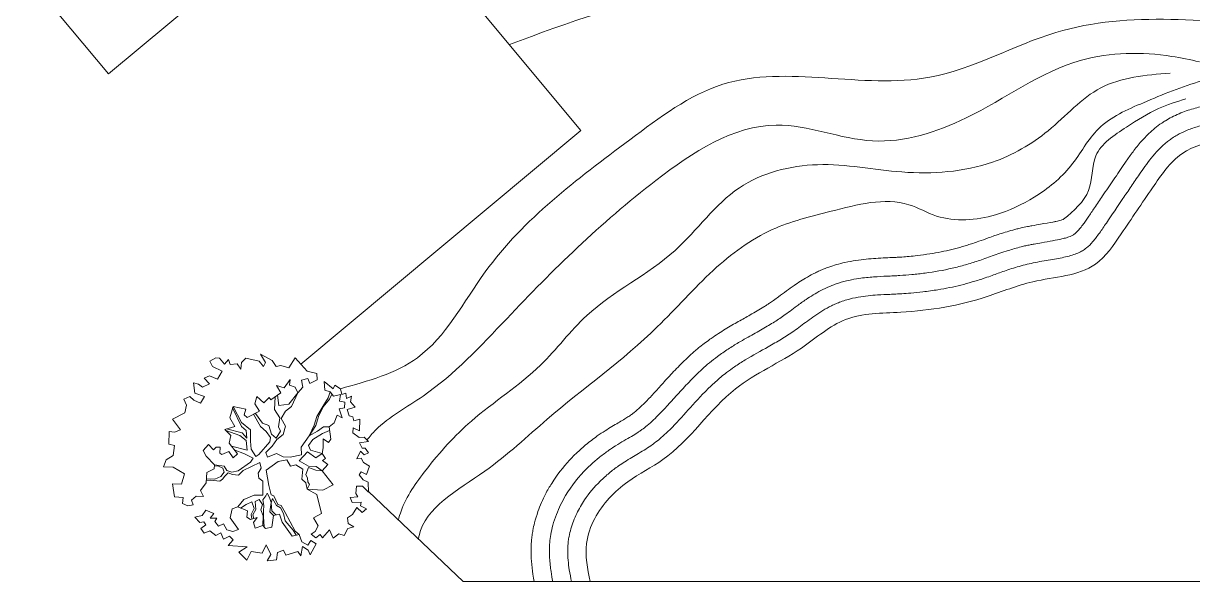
# Model space of a CAD drawing. Header units: inches. Extents: x 0 to 4169, y -2 to 2776.
# Drawn here: x 566 to 1699, y 780 to 1321 of the extents above; entities that cross this region are included whole.
import ezdxf

# ---------------------------------------------------------------- set-up
doc = ezdxf.new("R2010")
doc.units = ezdxf.units.IN
doc.header["$MEASUREMENT"] = 0
doc.layers.add('ceco.net 442 Smith House site plan', color=9, linetype='Continuous', lineweight=15)

msp = doc.modelspace()

# ---------------------------------------------------------------- linework, layer by layer
at = {"layer": 'ceco.net 442 Smith House site plan'}
for p, q in [((892, 1474.7), (649, 1272.1)), ((1106.6, 1217.2), (892, 1474.7)), ((566.3, 1371.3), (649, 1272.1)), ((1106.6, 1217.2), (835.2, 990.9)), ((752.9, 997), (747, 993.7)), ((756.4, 996.7), (752.9, 997)), ((796, 1000.7), (800.9, 992.4)), ((807.3, 994.5), (796, 1000.7)), ((829.8, 996.9), (823.6, 987.2)), ((841.4, 984.1), (829.8, 996.9)), ((747, 993.7), (749.7, 988.6)), ((749.7, 988.6), (759.1, 984.2)), ((761.2, 990.9), (756.4, 996.7)), ((765.2, 995.4), (761.2, 990.9)), ((766.8, 990.6), (765.2, 995.4)), ((773.5, 991.3), (766.8, 990.6)), ((777.1, 986.1), (773.5, 991.3)), ((777.9, 992.5), (777.1, 986.1)), ((781.8, 996.6), (777.9, 992.5)), ((795, 993.6), (781.8, 996.6)), ((799.2, 988.6), (795, 993.6)), ((800.9, 992.4), (799.2, 988.6)), ((811.4, 988.6), (807.3, 994.5)), ((815.8, 989.7), (811.4, 988.6)), ((823.6, 987.2), (815.8, 989.7)), ((746.8, 979.7), (741.5, 977.3)), ((741.5, 977.3), (746.8, 971.9)), ((754.6, 976.3), (746.8, 979.7)), ((759.1, 984.2), (754.6, 976.3)), ((819.2, 968), (824.8, 976)), ((824.8, 976), (824.1, 970.5)), ((835.9, 975.4), (842.1, 976.9)), ((837.1, 968.6), (835.9, 975.4)), ((850.7, 981.7), (841.4, 984.1)), ((842.1, 976.9), (844.1, 972)), ((844.1, 972), (851.1, 975.8)), ((851.1, 975.8), (850.7, 981.7)), ((858.4, 965.6), (857.9, 974.1)), ((857.9, 974.1), (866.4, 966.9)), ((731.3, 972.9), (732.6, 962.9)), ((736.1, 971.5), (731.3, 972.9)), ((732.6, 962.9), (741.9, 959.6)), ((740, 968.7), (736.1, 971.5)), ((746.8, 971.9), (740, 968.7)), ((806.1, 956.3), (815.8, 963.2)), ((811.6, 970.3), (819.2, 968)), ((815.8, 963.2), (811.6, 970.3)), ((832.3, 963), (823.5, 952)), ((824.1, 970.5), (829.7, 968.6)), ((826.2, 949.8), (832.3, 963)), ((829.7, 968.6), (832.3, 963)), ((832.3, 963), (837.1, 968.6)), ((863.7, 964.2), (858.4, 965.6)), ((861.8, 958.1), (863.7, 964.2)), ((867, 959.7), (863.7, 964.2)), ((866.4, 966.9), (868.2, 970.5)), ((868.2, 970.5), (873.5, 967.1)), ((873.5, 967.1), (875, 961.4)), ((875, 961.4), (878.7, 962.8)), ((878.7, 962.8), (879.4, 957.7)), ((727.6, 959.6), (721.8, 956.8)), ((721.8, 956.8), (724.4, 951.2)), ((731.5, 955.9), (727.6, 959.6)), ((738, 953.1), (731.5, 955.9)), ((741.9, 959.6), (738, 953.1)), ((790.8, 952.5), (792.7, 959.5)), ((795.2, 945.2), (790.8, 952.5)), ((792.7, 959.5), (799.3, 953.5)), ((799.3, 953.5), (804.7, 958.4)), ((804.7, 958.4), (806.1, 956.3)), ((810.2, 959.2), (809.7, 947)), ((813.8, 950.9), (812.5, 960.8)), ((823.5, 952), (813.8, 950.9)), ((856.5, 949.7), (861.8, 958.1)), ((863, 957.1), (856.7, 949.4)), ((865.4, 961.9), (863, 957.1)), ((873.7, 961.5), (867, 959.7)), ((872.6, 954.9), (873.7, 961.5)), ((877.9, 954), (872.6, 954.9)), ((877.4, 948.7), (877.9, 954)), ((879.4, 957.7), (884.2, 959.7)), ((884.2, 959.7), (883.3, 954.4)), ((883.3, 954.4), (887.7, 949.1)), ((722.8, 943.7), (710.9, 937.5)), ((724.4, 951.2), (722.8, 943.7)), ((766.3, 938.7), (769.6, 950)), ((769.1, 948.4), (777.6, 930.5)), ((777.8, 934.3), (769.6, 950)), ((769.6, 950), (781.8, 947.1)), ((781.8, 947.1), (780.2, 941.7)), ((780.2, 941.7), (783.1, 939.2)), ((783.1, 939.2), (795.2, 945.2)), ((789.4, 942.3), (796.1, 930.4)), ((798, 933.6), (791.2, 943.2)), ((809.7, 947), (815, 938.7)), ((816.2, 938.2), (820.5, 945.4)), ((820.5, 945.4), (826.2, 949.8)), ((848.2, 931.7), (850.6, 940.2)), ((850.6, 940.2), (856.5, 949.7)), ((856.7, 949.4), (852.3, 940)), ((867.6, 934), (870.3, 941.5)), ((870.3, 941.5), (875.4, 938.8)), ((872.2, 947.6), (877.4, 948.7)), ((875.4, 938.8), (872.2, 947.6)), ((887.7, 949.1), (880.2, 946.9)), ((880.2, 946.9), (881.9, 940.9)), ((881.9, 940.9), (885.5, 939.9)), ((710.9, 937.5), (718.7, 927.2)), ((761.5, 927.7), (771.4, 930.6)), ((771.4, 930.6), (766.3, 938.7)), ((777.6, 930.5), (782.4, 926.7)), ((786.5, 927.3), (777.8, 934.3)), ((796.1, 930.4), (801.7, 925.7)), ((804.3, 931.4), (798, 933.6)), ((806.8, 923), (804.3, 931.4)), ((815, 938.7), (813.5, 930.2)), ((813.5, 930.2), (815.4, 926)), ((820.5, 930.7), (816.2, 938.2)), ((818, 922.8), (820.5, 930.7)), ((843.3, 921.4), (848.2, 931.7)), ((849.7, 931.3), (843.3, 921.4)), ((852.3, 940), (849.7, 931.3)), ((857.2, 930.2), (851.5, 925.8)), ((862.6, 930.2), (857.2, 930.2)), ((862.6, 930.2), (867.6, 934)), ((864.4, 918.2), (862.6, 930.2)), ((885.5, 939.9), (886.5, 935.8)), ((885.9, 929.2), (885.5, 924.3)), ((891.9, 926.4), (885.9, 929.2)), ((886.5, 935.8), (892.3, 937.7)), ((892.3, 937.7), (891.9, 926.4)), ((707.8, 925.5), (707.2, 913.5)), ((712.7, 925), (707.8, 925.5)), ((718.7, 927.2), (712.7, 925)), ((767.3, 921.9), (761.5, 927.7)), ((762.7, 926.6), (776.2, 921.9)), ((778.4, 924.2), (763.2, 928.2)), ((765.7, 914.4), (767.3, 921.9)), ((776.2, 921.9), (782.4, 916.9)), ((782.9, 919.3), (778.4, 924.2)), ((782.4, 926.7), (782.9, 919.3)), ((786.4, 916.1), (786.5, 927.3)), ((801.7, 925.7), (805.7, 919.9)), ((805.7, 919.9), (805.3, 915.5)), ((811.4, 919), (806.8, 923)), ((807.4, 911.5), (811.9, 917.8)), ((815.4, 926), (811.4, 919)), ((811.9, 917.8), (818, 922.8)), ((843.3, 921.4), (835.6, 910.5)), ((842.6, 911.9), (846.7, 917.8)), ((851.5, 925.8), (843.3, 921.4)), ((846.7, 917.8), (856.2, 923.6)), ((856.2, 923.6), (863.1, 926.7)), ((856.8, 918.4), (861.9, 914.9)), ((857, 909.9), (856.8, 918.4)), ((861.9, 914.9), (864.4, 918.2)), ((885.5, 924.3), (891.7, 919.7)), ((891.7, 919.7), (896.7, 920.2)), ((896.7, 920.2), (900.8, 915.8)), ((707.2, 913.5), (712.8, 912.1)), ((712.8, 912.1), (711.5, 902.4)), ((740.7, 907.1), (745.9, 913.1)), ((743.6, 901.7), (740.7, 907.1)), ((745.9, 913.1), (750.6, 908)), ((750.6, 908), (753.1, 910.4)), ((753.1, 910.4), (757.1, 910.5)), ((757.1, 910.5), (756.8, 904.5)), ((758.6, 903.2), (765.4, 906.4)), ((765.4, 906.4), (769.7, 900.2)), ((773.9, 904.1), (765.7, 914.4)), ((783.3, 907.5), (768, 911.5)), ((770.8, 908), (780.8, 904.1)), ((782.4, 916.9), (783.3, 907.5)), ((787, 908.5), (786.4, 916.1)), ((791.7, 901.4), (787, 908.5)), ((805.3, 915.5), (794.6, 903.3)), ((801.2, 905.2), (807.4, 911.5)), ((835.6, 910.5), (835.8, 902.9)), ((844.7, 907.5), (842.6, 911.9)), ((856, 904.2), (844.7, 907.5)), ((856, 904.2), (857, 909.9)), ((893, 906.5), (889.4, 899)), ((900.8, 915.8), (892, 914.6)), ((892, 914.6), (894.6, 909.4)), ((896.7, 903), (893, 906.5)), ((894.6, 909.4), (897.7, 909.6)), ((897.7, 909.6), (900.7, 905.1)), ((704.9, 898.1), (702.3, 891.4)), ((711.5, 902.4), (704.9, 898.1)), ((751.7, 893.4), (743.6, 901.7)), ((756.8, 904.5), (758.6, 903.2)), ((769.7, 900.2), (773.9, 904.1)), ((786.5, 895.8), (774.6, 887.5)), ((779.3, 887.8), (795.4, 895.5)), ((780.8, 904.1), (788.9, 899.8)), ((788.9, 899.8), (786.5, 895.8)), ((794.6, 903.3), (791.7, 901.4)), ((795.4, 895.5), (796.9, 890.2)), ((803, 900.6), (801.2, 905.2)), ((813.2, 896.7), (801.5, 888.2)), ((811.8, 904.2), (803, 900.6)), ((818.2, 901), (811.8, 904.2)), ((821.8, 898.2), (813.2, 896.7)), ((824.9, 900.8), (818.2, 901)), ((825.2, 892.1), (821.8, 898.2)), ((835.8, 902.9), (824.9, 900.8)), ((833.5, 897.3), (841.6, 905.8)), ((842.8, 892), (833.5, 897.3)), ((841.6, 905.8), (849.6, 900.1)), ((849.6, 900.1), (856, 904.2)), ((859.1, 899.5), (856, 904.2)), ((856.3, 897.5), (859.1, 899.5)), ((861.5, 893.7), (856.3, 897.5)), ((889.4, 899), (893.7, 899.7)), ((893.7, 899.7), (895.8, 895.7)), ((895.8, 895.7), (901.7, 892.1)), ((900.7, 905.1), (896.7, 903)), ((702.3, 891.4), (711.6, 891)), ((711.6, 891), (722.6, 884.6)), ((722.6, 884.6), (719.5, 874.7)), ((743.4, 875.8), (744.1, 885.8)), ((744.1, 885.8), (751.4, 889.4)), ((751.4, 889.4), (751.7, 893.4)), ((751.6, 892.1), (754.7, 892.2)), ((761, 892.1), (751.7, 893.4)), ((754.7, 892.2), (759.7, 890.2)), ((761.1, 886.1), (757.6, 881.9)), ((759.7, 890.2), (761.1, 886.1)), ((763.7, 887.8), (761, 892.1)), ((761.7, 882.4), (764.9, 885.5)), ((768.3, 886.3), (763.7, 887.8)), ((764.9, 885.5), (769.1, 883.8)), ((774.6, 887.5), (768.3, 886.3)), ((769.1, 883.8), (774.9, 883.3)), ((774.9, 883.3), (779.3, 887.8)), ((796.9, 890.2), (794, 885.3)), ((794, 885.3), (794.5, 880.4)), ((801.5, 888.2), (804.3, 873.4)), ((830.3, 893.4), (825.2, 892.1)), ((837.2, 889), (830.3, 893.4)), ((836.3, 879.3), (837.2, 889)), ((840.1, 884), (842.7, 890.7)), ((841.8, 880.5), (840.1, 884)), ((842.7, 890.7), (849.8, 888.1)), ((850, 891.8), (842.8, 892)), ((849.8, 888.1), (856, 887.5)), ((856, 887.5), (850, 891.8)), ((856, 887.5), (861.5, 893.7)), ((866.4, 874.1), (856, 887.5)), ((893.6, 886.5), (891.6, 883.6)), ((891.6, 883.6), (895.6, 878.8)), ((898.8, 883.8), (893.6, 886.5)), ((901.7, 892.1), (898.8, 883.8)), ((711, 875), (713, 862.3)), ((719.5, 874.7), (711, 875)), ((738.1, 868.5), (743.4, 875.8)), ((743.6, 878.1), (748.2, 878.5)), ((751.8, 879.5), (743.7, 879.6)), ((748.2, 878.5), (753.7, 877.8)), ((757.6, 881.9), (751.8, 879.5)), ((753.7, 877.8), (756.8, 877.5)), ((756.8, 877.5), (759.2, 879.5)), ((759.2, 879.5), (761.7, 882.4)), ((794.5, 880.4), (798.5, 877.5)), ((798.5, 877.5), (798.4, 864)), ((804.3, 873.4), (806.4, 864.1)), ((840, 875.8), (836.3, 879.3)), ((841.5, 869.6), (840, 875.8)), ((841.5, 869.6), (843.7, 874.3)), ((842.1, 876.7), (841.8, 880.5)), ((843.7, 874.3), (842.1, 876.7)), ((856.6, 868.7), (866.4, 874.1)), ((889.3, 872.7), (888.6, 865.6)), ((895.1, 872.6), (889.3, 872.7)), ((900.8, 866.7), (895.1, 872.6)), ((895.6, 878.8), (900.3, 876.6)), ((900.3, 876.6), (900.8, 866.7)), ((713, 862.3), (721.2, 861.8)), ((721.2, 861.8), (720.7, 856)), ((729.2, 859.1), (733.8, 862.9)), ((733.8, 862.9), (740.9, 862.7)), ((740.9, 862.7), (738.1, 868.5)), ((790.1, 864), (779.9, 859.6)), ((798.4, 864), (790.1, 864)), ((798.4, 859.5), (801.4, 863.2)), ((801.4, 863.2), (802.5, 865.8)), ((802.5, 865.8), (804.8, 861.6)), ((804.8, 861.6), (806.4, 856.8)), ((806.4, 864.1), (809, 863.4)), ((809, 863.4), (812.9, 854.8)), ((841.5, 869.6), (856.6, 868.7)), ((850.6, 864.6), (841.5, 869.6)), ((855.4, 846.1), (850.6, 864.6)), ((890.6, 862.3), (882.9, 861.6)), ((882.9, 861.6), (884.9, 856.8)), ((888.6, 865.6), (890.6, 862.3)), ((992.5, 780.2), (900.7, 867.5)), ((720.7, 856), (725.6, 853.6)), ((725.6, 853.6), (730.8, 854.7)), ((730.8, 854.7), (729.2, 859.1)), ((766.7, 842.1), (768.6, 850.6)), ((768.6, 850.6), (774.3, 852.5)), ((779.9, 859.6), (774.3, 852.5)), ((774.3, 852.5), (783.4, 848.6)), ((776.9, 851.4), (782.2, 854.9)), ((782.2, 854.9), (787.7, 857.6)), ((790, 850.9), (787.1, 845.1)), ((787.7, 857.6), (790, 850.9)), ((788.6, 844.8), (791.5, 850.1)), ((790.9, 857.7), (794.9, 859.8)), ((791.5, 850.1), (790.9, 857.7)), ((794.9, 859.8), (798.2, 854.8)), ((798.2, 854.8), (796.6, 849.8)), ((796.6, 849.8), (798.8, 843.8)), ((799.5, 853.8), (798.4, 859.5)), ((799, 848.9), (799.5, 853.8)), ((806.4, 856.8), (805.2, 847.9)), ((806.6, 856.5), (807.7, 860.7)), ((807, 848.7), (806.6, 856.5)), ((807.7, 860.7), (811.7, 853.8)), ((811.7, 853.8), (815.5, 851.7)), ((812.9, 854.8), (816.2, 853.9)), ((815.5, 851.7), (818.4, 846.3)), ((816.2, 853.9), (820.2, 847)), ((884.9, 856.8), (893.7, 857.1)), ((889.6, 852.1), (885.2, 845.2)), ((894.5, 847.2), (889.6, 852.1)), ((893.7, 857.1), (892.9, 853.6)), ((892.9, 853.6), (898.9, 850.8)), ((898.9, 850.8), (894.5, 847.2)), ((732.6, 842.7), (739.7, 844.1)), ((737.3, 837.6), (732.6, 842.7)), ((739.7, 844.1), (743.1, 849.3)), ((743.1, 849.3), (751, 846.2)), ((751, 846.2), (747.5, 841.6)), ((747.5, 841.6), (754, 841.7)), ((754, 841.7), (751.9, 838.3)), ((751.9, 838.3), (755.5, 833.9)), ((775, 830.6), (766.7, 842.1)), ((783.4, 848.6), (783, 842.6)), ((783, 842.6), (786.4, 840.5)), ((786.4, 840.5), (792.8, 842.2)), ((787.1, 845.1), (787.9, 840.9)), ((789.7, 841.3), (788.6, 844.8)), ((792.8, 842.2), (789.3, 837.6)), ((798.8, 843.8), (798.4, 834.5)), ((799.1, 842.9), (799, 848.9)), ((799.7, 833.1), (799.1, 842.9)), ((805.2, 847.9), (808.6, 844.3)), ((810.9, 844.8), (807, 848.7)), ((807.1, 832.8), (808.6, 844.3)), ((808.6, 844.3), (814.5, 845.5)), ((814.5, 845.5), (817.2, 837.9)), ((818.4, 846.3), (820.2, 839.2)), ((820.2, 847), (824.8, 838.1)), ((820.2, 839.2), (827.9, 830)), ((847.4, 841.9), (855.4, 846.1)), ((851.9, 834.1), (847.4, 841.9)), ((885.2, 845.2), (880.5, 842)), ((880.5, 842), (881.1, 836.4)), ((741.4, 838.1), (737.3, 837.6)), ((738.3, 831.5), (743.3, 835.3)), ((741.5, 827.2), (738.3, 831.5)), ((743.3, 835.3), (741.4, 838.1)), ((747, 829.3), (741.5, 827.2)), ((752.9, 824.8), (747, 829.3)), ((757.6, 827.5), (752.9, 824.8)), ((755.5, 833.9), (760.2, 836.2)), ((760.4, 821.2), (757.6, 827.5)), ((760.2, 836.2), (763.4, 830.3)), ((763.4, 830.3), (769.3, 828.7)), ((769.3, 828.7), (775, 830.6)), ((789.3, 837.6), (791, 832)), ((791, 832), (798.4, 834.5)), ((798.4, 834.5), (801, 831.8)), ((801, 831.8), (807.1, 832.8)), ((817.2, 837.9), (826.9, 824.3)), ((824.8, 838.1), (829.8, 829.2)), ((827.9, 830), (830.7, 825.2)), ((829.8, 829.2), (833.5, 825.7)), ((845.1, 826), (849.1, 828.6)), ((849.1, 828.6), (851.9, 834.1)), ((863.1, 830.4), (856.2, 822.6)), ((866.6, 822.3), (863.1, 830.4)), ((880.9, 831.7), (877.3, 824.7)), ((886.6, 833.2), (880.9, 831.7)), ((881.1, 836.4), (886.6, 833.2)), ((766, 824.3), (760.4, 821.2)), ((764.9, 815.2), (769.7, 820.8)), ((769.7, 820.8), (766, 824.3)), ((801.8, 815.7), (797.7, 807.8)), ((806.3, 806.4), (801.8, 815.7)), ((826.9, 824.3), (833.5, 825.7)), ((833.5, 825.7), (836.2, 818.6)), ((836.2, 818.6), (842.1, 815.4)), ((842.1, 815.4), (844.8, 820)), ((850.1, 816.7), (844.4, 806.2)), ((844.8, 820), (850.1, 816.7)), ((849.7, 822.5), (845.1, 826)), ((853.8, 825.9), (849.7, 822.5)), ((856.2, 822.6), (853.8, 825.9)), ((872.1, 826.5), (866.6, 822.3)), ((877.3, 824.7), (872.1, 826.5)), ((783.1, 814), (764.9, 815.2)), ((775.3, 808.7), (783.1, 814)), ((783, 800.9), (775.3, 808.7)), ((787.2, 809.2), (783, 800.9)), ((797.7, 807.8), (787.2, 809.2)), ((802.6, 800.4), (806.3, 806.4)), ((812.7, 808.4), (811.8, 801.2)), ((818.5, 810.8), (812.7, 808.4)), ((820.7, 805.7), (818.5, 810.8)), ((832.4, 809.3), (820.7, 805.7)), ((835.2, 805.1), (832.4, 809.3)), ((836.9, 814.3), (835.2, 805.1)), ((842.4, 810.7), (836.9, 814.3)), ((844.4, 806.2), (842.4, 810.7)), ((811.8, 801.2), (802.6, 800.4)), ((992.5, 780.2), (2103.3, 780.2))]:
    msp.add_line(p, q, dxfattribs=at)
for points in [[(1037.3, 1300.4), (1212.7, 1348.9), (1336.5, 1365), (1369.7, 1383.2)], [(2103.3, 1318.2), (1793.2, 1317.4), (1566.6, 1312.2), (1444.6, 1268.9), (1244, 1262), (1154, 1208.3), (1013.9, 1080.2), (948.2, 997.1), (873.5, 967.1)], [(2103.3, 1210.3), (1730.6, 1209), (1688.7, 1194.7), (1660.2, 1161.7), (1629.9, 1117.1), (1604.9, 1087.7), (1544.3, 1070.7), (1500.1, 1056.4), (1416.3, 1041.2), (1362.9, 1034.1), (1320.1, 1006.4), (1256.4, 967.1), (1186, 898.4), (1152.1, 877), (1120, 841.3), (1112, 817.2), (1115.5, 780.2)]]:
    msp.add_spline(points, degree=3, dxfattribs=at)
for points, knots in [([(1705.7, 1283.8), (1696.8, 1285.7), (1659.5, 1293.9), (1575.4, 1292.3), (1492.7, 1228.8), (1388.6, 1195.4), (1283.7, 1241.4), (1153.9, 1156.1), (1054.4, 1057.3), (971.4, 966.9), (916.9, 938.1), (901.9, 920.8), (899.3, 917.4)], [0, 0, 0, 0, 195.254538, 822.363316, 1715.409024, 2382.486916, 3058.774364, 3976.597213, 5386.059056, 6176.000149, 6579.893828, 6672.631472, 6672.631472, 6672.631472, 6672.631472]), ([(2103.3, 1263.9), (2058.8, 1263), (1927.7, 1260.3), (1769.2, 1293.4), (1654.9, 1245.8), (1605.4, 1224.3), (1583.3, 1180.3), (1548, 1152.1), (1504.3, 1131.3), (1458.8, 1127.6), (1410.8, 1155.5), (1353.2, 1139.7), (1287.5, 1124), (1230.7, 1081.7), (1168.8, 1009.8), (1086.4, 951.5), (1015.7, 883.7), (954.2, 851.3), (949.3, 822.6), (949.2, 821.4)], [0, 0, 0, 0, 37.809469, 111.34716, 128.333106, 142.465024, 155.117097, 168.244513, 179.910489, 195.951268, 204.108644, 225.42043, 242.201636, 261.753928, 283.491949, 322.659078, 344.831557, 369.921486, 370.940169, 370.940169, 370.940169, 370.940169]), ([(1677.2, 1272.9), (1653.5, 1270.9), (1607, 1266.9), (1562.3, 1214.8), (1498.8, 1178.5), (1418.8, 1172.8), (1337.8, 1190.6), (1251.5, 1168.6), (1198.7, 1089.8), (1117.5, 1052.3), (1065.8, 981.6), (1003.5, 943), (959.5, 894.1), (935.8, 860.5), (930.5, 842.8), (929.7, 839.9)], [0, 0, 0, 0, 490.267296, 960.992226, 1403.151544, 2034.626923, 2621.124529, 3186.358375, 3808.06065, 4569.890069, 5038.439935, 5655.36703, 6115.84836, 6450.634107, 6515.375557, 6515.375557, 6515.375557, 6515.375557]), ([(2103.3, 1243.4), (2043.2, 1246.6), (2018.6, 1248.9), (1953.7, 1254.2), (1913, 1256.6), (1830.3, 1256.5), (1788.3, 1254.1), (1740.6, 1246.8), (1735.4, 1245.9), (1728.4, 1244.7), (1726.6, 1244.4), (1722.8, 1243.7), (1720.8, 1243.3), (1716.9, 1242.5), (1714.8, 1242.1), (1710.7, 1241.2), (1708.6, 1240.7), (1702.1, 1239.1), (1697.6, 1237.8), (1688.4, 1234.6), (1683.7, 1232.6), (1676.9, 1229.1), (1674.8, 1228), (1671.6, 1226), (1670.4, 1225.2), (1666.9, 1222.9), (1664.7, 1221.2), (1660.6, 1217.8), (1658.6, 1216.1), (1653.3, 1211), (1650.1, 1207.6), (1644.5, 1200.9), (1641.9, 1197.5), (1637.3, 1191.2), (1635.3, 1188.3), (1631.4, 1182.6), (1629.7, 1180), (1626.1, 1174.8), (1624.3, 1172.1), (1619, 1164.3), (1615.4, 1159.1), (1609.2, 1150), (1606.6, 1146.1), (1602.9, 1140.7), (1601.9, 1139.2), (1599.9, 1136.2), (1598.9, 1134.7), (1597, 1132), (1596.1, 1130.6), (1594.4, 1128.1), (1593.6, 1127), (1591.6, 1124.4), (1590.5, 1123), (1588.8, 1120.9), (1588.1, 1120.1), (1586.7, 1118.7), (1586.1, 1118.1), (1585.1, 1117.2), (1584.7, 1116.9), (1584, 1116.4), (1583.6, 1116.1), (1582.6, 1115.6), (1582, 1115.3), (1580.7, 1114.7), (1580, 1114.4), (1578.6, 1113.9), (1577.8, 1113.6), (1575.6, 1113), (1574, 1112.6), (1569.8, 1111.5), (1566.8, 1111), (1560.2, 1109.8), (1556.6, 1109.2), (1550.4, 1108.1), (1548, 1107.7), (1544.2, 1107), (1542.9, 1106.8), (1540.3, 1106.2), (1538.8, 1105.9), (1536, 1105.3), (1534.6, 1104.9), (1530.9, 1104), (1528.8, 1103.4), (1524.5, 1102.2), (1522.5, 1101.6), (1514.9, 1099.2), (1509.8, 1097.4), (1500.1, 1094), (1495.6, 1092.3), (1489.3, 1090.2), (1487.2, 1089.5), (1483.1, 1088.3), (1481, 1087.6), (1474.8, 1085.9), (1470.5, 1084.8), (1457.7, 1081.8), (1449, 1080.3), (1435.7, 1078.5), (1431.4, 1078), (1423.2, 1077.3), (1419.3, 1077), (1413.4, 1076.6), (1411.5, 1076.5), (1407.3, 1076.3), (1405.2, 1076.2), (1398.9, 1076), (1394.6, 1075.7), (1385.5, 1075.1), (1380.7, 1074.6), (1372.6, 1073.4), (1369.4, 1072.8), (1362.9, 1071.3), (1359.6, 1070.5), (1354.7, 1068.9), (1353.2, 1068.4), (1350.2, 1067.3), (1348.7, 1066.7), (1344.4, 1064.9), (1341.6, 1063.5), (1336.4, 1060.8), (1333.9, 1059.4), (1329.2, 1056.5), (1326.9, 1055), (1321.6, 1051.5), (1318.7, 1049.4), (1313.6, 1045.6), (1311.3, 1043.9), (1307.1, 1040.8), (1305, 1039.3), (1301.3, 1036.6), (1299.7, 1035.5), (1296.2, 1033.2), (1294.5, 1032.1), (1290.8, 1029.8), (1288.9, 1028.7), (1282.7, 1025.1), (1278.3, 1022.6), (1269.1, 1017.4), (1264.2, 1014.7), (1255.9, 1009.8), (1252.5, 1007.7), (1245.7, 1003.2), (1242.2, 1000.8), (1236.2, 996.4), (1233.6, 994.3), (1228.7, 990.2), (1226.3, 988.2), (1221.7, 984), (1219.5, 981.9), (1213.2, 975.6), (1209.2, 971.4), (1201.7, 963.2), (1198.1, 959.2), (1191.2, 951.6), (1187.9, 948), (1182.5, 942.4), (1180.4, 940.3), (1176.3, 936.3), (1174.3, 934.5), (1170.4, 931.1), (1168.5, 929.6), (1165.9, 927.7), (1165.1, 927.1), (1163.4, 925.9), (1162.5, 925.3), (1159.7, 923.5), (1157.6, 922.2), (1153.2, 919.5), (1150.8, 918.1), (1145.6, 915.1), (1142.9, 913.5), (1138.1, 910.4), (1135.9, 909), (1132.2, 906.4), (1130.7, 905.4), (1127.8, 903.2), (1126.3, 902.1), (1123.4, 899.8), (1122, 898.6), (1117.8, 895), (1115, 892.4), (1104.7, 882.1), (1097.6, 873.3), (1090, 860.6), (1088.4, 857.7), (1083.9, 848.5), (1081.3, 841.9), (1078.6, 831.9), (1077.9, 828.9), (1076.9, 823.3), (1076.6, 820.6), (1076.1, 815.4), (1076, 812.8), (1076, 807.9), (1076.1, 805.4), (1076.5, 798.4), (1077, 794), (1078.1, 786.5), (1078.7, 783.2), (1079.3, 780.2)], [0, 0, 0, 0, 20.802144, 20.802144, 54.546967, 54.546967, 88.29179, 88.29179, 92.332671, 92.332671, 93.823192, 93.823192, 95.313714, 95.313714, 96.804235, 96.804235, 98.294756, 98.294756, 101.275799, 101.275799, 104.256841, 104.256841, 105.530732, 105.530732, 106.288285, 106.288285, 107.739766, 107.739766, 109.191247, 109.191247, 111.988, 111.988, 114.784752, 114.784752, 117.472275, 117.472275, 120.159797, 120.159797, 122.84732, 122.84732, 128.222364, 128.222364, 132.152836, 132.152836, 133.666104, 133.666104, 135.115632, 135.115632, 136.56516, 136.56516, 138.014688, 138.014688, 140.039495, 140.039495, 141.637401, 141.637401, 143.235307, 143.235307, 144.794866, 144.794866, 146.354425, 146.354425, 147.913984, 147.913984, 149.178539, 149.178539, 150.443095, 150.443095, 152.401661, 152.401661, 155.451962, 155.451962, 158.502263, 158.502263, 160.327539, 160.327539, 161.242275, 161.242275, 162.221988, 162.221988, 163.201701, 163.201701, 164.742692, 164.742692, 166.283684, 166.283684, 170.527983, 170.527983, 174.772282, 174.772282, 176.879169, 176.879169, 178.986055, 178.986055, 183.199828, 183.199828, 191.627373, 191.627373, 195.679055, 195.679055, 199.23729, 199.23729, 200.998598, 200.998598, 202.759907, 202.759907, 206.045403, 206.045403, 209.3309, 209.3309, 211.40314, 211.40314, 213.47538, 213.47538, 214.376289, 214.376289, 215.277197, 215.277197, 217.079013, 217.079013, 218.880829, 218.880829, 220.682645, 220.682645, 223.329688, 223.329688, 225.583866, 225.583866, 227.838045, 227.838045, 229.917099, 229.917099, 231.996153, 231.996153, 234.075206, 234.075206, 238.510374, 238.510374, 242.945542, 242.945542, 245.931891, 245.931891, 248.91824, 248.91824, 251.109818, 251.109818, 253.301395, 253.301395, 255.492973, 255.492973, 259.876128, 259.876128, 264.259283, 264.259283, 268.642439, 268.642439, 271.552432, 271.552432, 274.462425, 274.462425, 277.202489, 277.202489, 278.399284, 278.399284, 279.59608, 279.59608, 281.98967, 281.98967, 284.38326, 284.38326, 286.77685, 286.77685, 288.552881, 288.552881, 289.740713, 289.740713, 290.928544, 290.928544, 292.116376, 292.116376, 294.49204, 294.49204, 301.389504, 301.389504, 303.399944, 303.399944, 307.420825, 307.420825, 309.065293, 309.065293, 310.459708, 310.459708, 311.854123, 311.854123, 313.248538, 313.248538, 316.037368, 316.037368, 318.376455, 318.376455, 318.376455, 318.376455]), ([(2103.3, 1222.9), (2041, 1229), (2015.9, 1231.4), (1944.2, 1237.1), (1897.4, 1239.7), (1841.2, 1238.4), (1832.5, 1238), (1806.3, 1236.7), (1788.8, 1235.2), (1765.7, 1232.5), (1760.3, 1231.7), (1750.5, 1230.3), (1746.2, 1229.7), (1737.6, 1228.3), (1733.4, 1227.6), (1727.1, 1226.4), (1725.1, 1226), (1720.9, 1225.2), (1718.8, 1224.8), (1712.3, 1223.4), (1707.9, 1222.3), (1699.9, 1219.8), (1696.2, 1218.5), (1689.8, 1215.8), (1686.9, 1214.4), (1682.5, 1211.9), (1681, 1210.9), (1678.1, 1209), (1676.9, 1208.1), (1674.5, 1206.3), (1673.4, 1205.4), (1670, 1202.5), (1668, 1200.5), (1660.9, 1193.2), (1656.7, 1187.7), (1651, 1179.8), (1649.3, 1177.3), (1646.3, 1172.9), (1644.9, 1170.9), (1642.2, 1166.9), (1640.9, 1165), (1636.9, 1159.1), (1634.2, 1155.2), (1626.3, 1143.5), (1621, 1135.7), (1614.4, 1125.9), (1613.3, 1124.3), (1611.1, 1121), (1610, 1119.4), (1606.7, 1114.9), (1604.6, 1112.1), (1600.4, 1107.2), (1598.4, 1105.1), (1595.8, 1103), (1595.1, 1102.5), (1593.9, 1101.6), (1593.2, 1101.2), (1591.2, 1100), (1589.7, 1099.2), (1584.6, 1097.1), (1580.6, 1095.9), (1571.6, 1093.7), (1566.6, 1092.9), (1556, 1091.1), (1550.4, 1090.2), (1542, 1088.4), (1539.4, 1087.8), (1534.2, 1086.5), (1531.7, 1085.8), (1524.3, 1083.6), (1519.6, 1082.1), (1511.1, 1079.1), (1507.2, 1077.6), (1501, 1075.4), (1498.6, 1074.6), (1494.4, 1073.2), (1492.6, 1072.6), (1489.1, 1071.5), (1487.3, 1071), (1481.9, 1069.4), (1478.3, 1068.4), (1467.3, 1065.7), (1459.9, 1064.2), (1447.6, 1062.2), (1442.7, 1061.5), (1433.9, 1060.4), (1430, 1060), (1423.1, 1059.5), (1420.2, 1059.2), (1415.4, 1059), (1413.6, 1058.9), (1409.8, 1058.7), (1407.9, 1058.6), (1402, 1058.3), (1398, 1058.2), (1387.8, 1057.5), (1381.6, 1056.9), (1371.5, 1055.1), (1367.7, 1054.3), (1362.1, 1052.6), (1360.2, 1052), (1356.7, 1050.8), (1355.1, 1050.1), (1352.1, 1048.8), (1350.6, 1048.1), (1346.3, 1046), (1343.5, 1044.4), (1335.5, 1039.6), (1330.6, 1036.1), (1321.3, 1029.2), (1316.9, 1025.9), (1310.7, 1021.5), (1308.8, 1020.2), (1304.8, 1017.6), (1302.8, 1016.4), (1296.7, 1012.6), (1292.4, 1010.2), (1280.8, 1003.6), (1273.2, 999.5), (1262.2, 992.8), (1258.7, 990.6), (1252.7, 986.5), (1250.1, 984.6), (1245.7, 981.2), (1243.8, 979.8), (1240.2, 976.8), (1238.5, 975.2), (1233.3, 970.6), (1230.1, 967.4), (1220.3, 957.5), (1214.2, 950.6), (1202.4, 937.5), (1196.6, 931.2), (1188.6, 923.5), (1186.5, 921.6), (1182.5, 918.1), (1180.6, 916.6), (1177.7, 914.4), (1176.7, 913.6), (1173.8, 911.5), (1171.6, 910.1), (1167.1, 907.2), (1164.8, 905.8), (1158.1, 901.9), (1153.6, 899.2), (1147.1, 895), (1145.1, 893.7), (1141.5, 891.3), (1139.9, 890.1), (1136.9, 887.8), (1135.4, 886.6), (1130.9, 882.9), (1128, 880.2), (1119.6, 872), (1114.5, 865.9), (1107.3, 855.1), (1104.7, 850.7), (1100.3, 841.4), (1098.3, 836.5), (1096.1, 828.9), (1095.6, 826.5), (1094.8, 822.4), (1094.5, 820.9), (1094, 816.4), (1093.8, 813.4), (1093.7, 803.9), (1094.4, 797.6), (1095.9, 787.6), (1096.7, 783.8), (1097.4, 780.2)], [0, 0, 0, 0, 21.298638, 21.298638, 60.544139, 60.544139, 67.733869, 67.733869, 82.11333, 82.11333, 86.526603, 86.526603, 90.048707, 90.048707, 93.464199, 93.464199, 95.128691, 95.128691, 96.793183, 96.793183, 100.122167, 100.122167, 102.855731, 102.855731, 104.995288, 104.995288, 106.222314, 106.222314, 107.211598, 107.211598, 108.200882, 108.200882, 110.179449, 110.179449, 115.284113, 115.284113, 117.646911, 117.646911, 119.653515, 119.653515, 121.660119, 121.660119, 125.673327, 125.673327, 133.699743, 133.699743, 135.374564, 135.374564, 137.049386, 137.049386, 140.399029, 140.399029, 143.748673, 143.748673, 144.832656, 144.832656, 145.916639, 145.916639, 148.084606, 148.084606, 152.522437, 152.522437, 156.960268, 156.960268, 161.398098, 161.398098, 163.371345, 163.371345, 165.344591, 165.344591, 169.291083, 169.291083, 172.793411, 172.793411, 175.048365, 175.048365, 176.746074, 176.746074, 178.443782, 178.443782, 181.8392, 181.8392, 188.630034, 188.630034, 192.989573, 192.989573, 196.442009, 196.442009, 198.97769, 198.97769, 200.580803, 200.580803, 202.183916, 202.183916, 205.390142, 205.390142, 210.127145, 210.127145, 212.885652, 212.885652, 214.282675, 214.282675, 215.424115, 215.424115, 216.565555, 216.565555, 218.848434, 218.848434, 223.486076, 223.486076, 228.123719, 228.123719, 230.263064, 230.263064, 232.40241, 232.40241, 236.681102, 236.681102, 243.797156, 243.797156, 247.036431, 247.036431, 249.478304, 249.478304, 251.256793, 251.256793, 253.035283, 253.035283, 256.592262, 256.592262, 264.058108, 264.058108, 271.523954, 271.523954, 274.262976, 274.262976, 276.597964, 276.597964, 277.82543, 277.82543, 280.280362, 280.280362, 282.735293, 282.735293, 286.957223, 286.957223, 288.759053, 288.759053, 290.169491, 290.169491, 291.579929, 291.579929, 294.400806, 294.400806, 300.042558, 300.042558, 303.59145, 303.59145, 307.140343, 307.140343, 308.818725, 308.818725, 309.834372, 309.834372, 311.762549, 311.762549, 316.297867, 316.297867, 319.293798, 319.293798, 319.293798, 319.293798]), ([(1574.1, 1131.2), (1574, 1131.1), (1573.7, 1131), (1572.4, 1130.6), (1571.1, 1130.1), (1568.5, 1129.5), (1567.7, 1129.3), (1565.8, 1128.9), (1564.8, 1128.7), (1560.3, 1127.8), (1556.4, 1127.2), (1549.2, 1126), (1546.4, 1125.5), (1542.1, 1124.7), (1540.6, 1124.4), (1537.1, 1123.7), (1535, 1123.3), (1531.6, 1122.5), (1530.2, 1122.2), (1526.2, 1121.2), (1523.7, 1120.5), (1518.7, 1119), (1516.3, 1118.3), (1509.4, 1116.1), (1505.1, 1114.6), (1497.9, 1112), (1494.8, 1110.9), (1490, 1109.2), (1488.1, 1108.5), (1484.5, 1107.3), (1482.8, 1106.8), (1479.5, 1105.7), (1477.8, 1105.2), (1472.7, 1103.7), (1469.3, 1102.8), (1459, 1100.3), (1451.9, 1098.9), (1440.6, 1097.1), (1436.4, 1096.5), (1429.7, 1095.7), (1427.1, 1095.4), (1422.1, 1095), (1419.8, 1094.8), (1416.3, 1094.6), (1415.1, 1094.5), (1412.6, 1094.4), (1411.3, 1094.3), (1407.4, 1094.1), (1404.6, 1094), (1398.6, 1093.7), (1395.4, 1093.6), (1389.2, 1093.2), (1386.1, 1092.9), (1379.7, 1092.3), (1376.4, 1091.9), (1369.5, 1090.8), (1365.9, 1090.2), (1359.6, 1088.8), (1356.9, 1088.1), (1351.7, 1086.6), (1349.2, 1085.8), (1345.1, 1084.4), (1343.6, 1083.8), (1340.7, 1082.6), (1339.2, 1082), (1336.4, 1080.7), (1335, 1080), (1331, 1078), (1328.4, 1076.7), (1323.6, 1073.9), (1321.4, 1072.6), (1317.1, 1069.8), (1315, 1068.4), (1310.5, 1065.3), (1308.1, 1063.6), (1303, 1059.9), (1300.5, 1058), (1296.3, 1054.9), (1294.7, 1053.7), (1291.8, 1051.6), (1290.6, 1050.8), (1288.5, 1049.4), (1287.6, 1048.8), (1285.7, 1047.6), (1284.7, 1046.9), (1281.7, 1045.1), (1279.6, 1043.8), (1275.2, 1041.3), (1272.9, 1039.9), (1266.8, 1036.5), (1263, 1034.4), (1255, 1029.8), (1250.7, 1027.4), (1242, 1022), (1237.5, 1019.1), (1231, 1014.6), (1229.2, 1013.3), (1225.5, 1010.5), (1223.6, 1009.1), (1220.6, 1006.6), (1219.3, 1005.6), (1217, 1003.6), (1215.8, 1002.6), (1212.4, 999.6), (1210.2, 997.5), (1206, 993.5), (1204, 991.5), (1200.1, 987.6), (1198.2, 985.6), (1192.7, 979.8), (1189.3, 976.1), (1182.9, 968.9), (1179.9, 965.6), (1174.1, 959.3), (1171.4, 956.4), (1166.6, 951.6), (1164.5, 949.6), (1160.6, 946), (1158.7, 944.5), (1156.4, 942.7), (1155.9, 942.3), (1154.9, 941.6), (1154.4, 941.3), (1153.3, 940.5), (1152.7, 940.1), (1150.8, 938.9), (1149.4, 938), (1146.2, 936.1), (1144.5, 935.1), (1140.8, 932.9), (1138.8, 931.7), (1134.5, 929.1), (1132.3, 927.7), (1127.5, 924.7), (1125, 923.1), (1120.5, 919.9), (1118.6, 918.5), (1112.9, 914.2), (1109.3, 911.1), (1102.2, 904.7), (1098.7, 901.4), (1089.2, 891), (1083.4, 883.5), (1076.1, 872), (1074.1, 868.6), (1070.9, 862.3), (1069.6, 859.6), (1067.1, 853.9), (1066, 851), (1063.7, 844.5), (1062.5, 840.8), (1061, 834.7), (1060.5, 832.3), (1059.8, 828.2), (1059.5, 826.5), (1059, 823.2), (1058.8, 821.5), (1058.5, 818.1), (1058.4, 816.5), (1058.3, 813.2), (1058.3, 811.6), (1058.2, 806.6), (1058.4, 803.2), (1058.9, 795.5), (1059.5, 791.2), (1060.4, 784.8), (1060.8, 782.4), (1061.2, 780.2)], [147.807469, 147.807469, 147.807469, 147.807469, 149.092929, 149.092929, 151.909993, 151.909993, 153.11119, 153.11119, 154.312387, 154.312387, 157.957604, 157.957604, 160.02044, 160.02044, 161.013074, 161.013074, 162.345969, 162.345969, 163.187459, 163.187459, 164.870441, 164.870441, 166.553422, 166.553422, 169.919384, 169.919384, 172.650448, 172.650448, 174.568503, 174.568503, 176.417783, 176.417783, 178.267063, 178.267063, 181.933762, 181.933762, 189.26716, 189.26716, 193.43443, 193.43443, 195.987959, 195.987959, 198.223024, 198.223024, 199.396221, 199.396221, 200.569419, 200.569419, 202.915813, 202.915813, 205.262207, 205.262207, 207.315713, 207.315713, 209.369219, 209.369219, 211.422725, 211.422725, 212.886602, 212.886602, 214.18972, 214.18972, 214.963476, 214.963476, 215.737231, 215.737231, 216.510987, 216.510987, 218.058498, 218.058498, 219.606009, 219.606009, 221.153519, 221.153519, 223.201438, 223.201438, 225.772542, 225.772542, 227.685977, 227.685977, 229.373529, 229.373529, 230.598045, 230.598045, 231.822561, 231.822561, 234.271592, 234.271592, 236.720623, 236.720623, 240.373194, 240.373194, 244.025765, 244.025765, 247.678336, 247.678336, 249.126824, 249.126824, 250.575312, 250.575312, 251.553853, 251.553853, 252.532395, 252.532395, 254.489477, 254.489477, 256.44656, 256.44656, 258.403643, 258.403643, 262.317809, 262.317809, 266.231974, 266.231974, 270.14614, 270.14614, 273.436594, 273.436594, 276.727048, 276.727048, 277.658488, 277.658488, 278.589928, 278.589928, 279.521369, 279.521369, 281.384249, 281.384249, 283.247129, 283.247129, 285.11001, 285.11001, 286.97289, 286.97289, 288.835771, 288.835771, 290.242185, 290.242185, 292.95951, 292.95951, 295.676834, 295.676834, 300.814552, 300.814552, 302.906455, 302.906455, 304.459799, 304.459799, 306.013144, 306.013144, 307.816221, 307.816221, 308.918638, 308.918638, 309.663453, 309.663453, 310.408269, 310.408269, 311.168859, 311.168859, 311.92945, 311.92945, 313.600926, 313.600926, 316.042798, 316.042798, 317.579238, 317.579238, 317.579238, 317.579238])]:
    msp.add_open_spline(points, degree=3, knots=knots, dxfattribs=at)
at = {"layer": 'ceco.net 442 Smith House site plan', "ltscale": 30}
msp.add_spline([(1574.1, 1131.2), (1598.3, 1159.2), (1605.4, 1192.6), (1635, 1220.5), (1666.2, 1238.6), (1692.5, 1247.9)], degree=3, dxfattribs=at)

doc.saveas('drawing.dxf')
